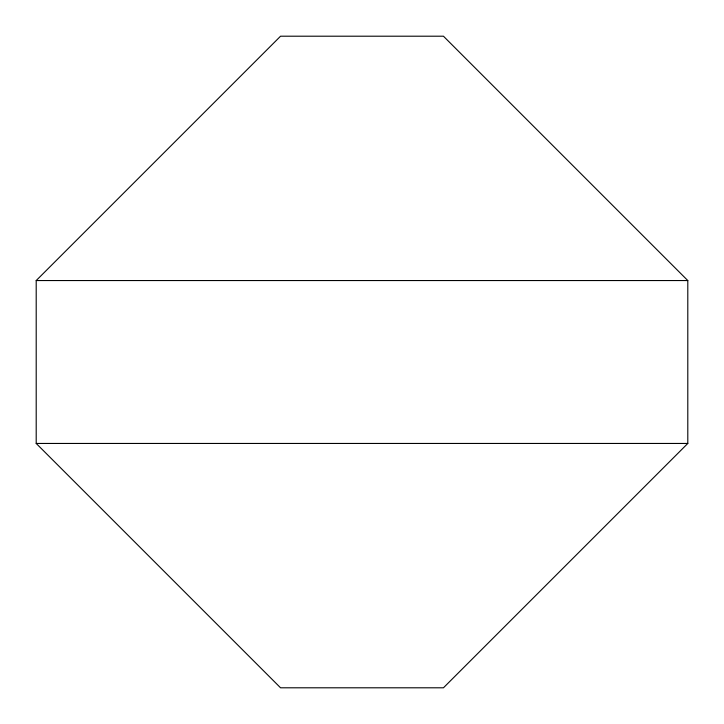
<?xml version="1.0" encoding="UTF-8"?>
<svg xmlns="http://www.w3.org/2000/svg" width="724" height="724" viewBox="0 0 724 724"><rect width="100%" height="100%" fill="white"/><g stroke="black" fill="none" stroke-linecap="round" stroke-linejoin="round"><path stroke-width="1.09" d="M36.2 280.55L280.55 36.2L443.45 36.2L687.8 280.55L687.8 443.45L443.45 687.8L280.55 687.8L36.2 443.45L36.2 280.55L687.8 280.55M36.2 443.45L687.8 443.45"/></g></svg>
